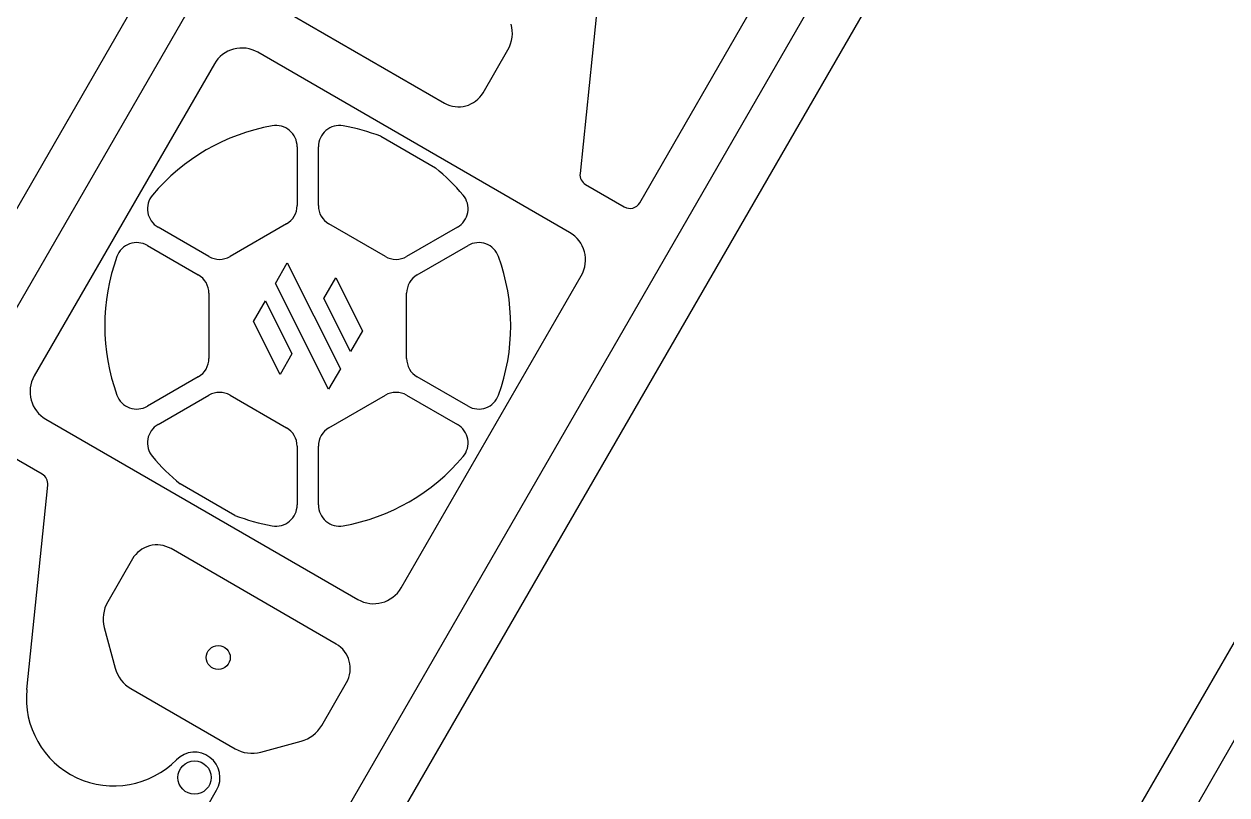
# Model space of a CAD drawing. Extents: x 442 to 745, y 5 to 355.
# Drawn here: x 553.2 to 623.3, y 185.4 to 230.3 of the extents above; entities that cross this region are included whole.
import ezdxf

# ---------------------------------------------------------------- set-up
doc = ezdxf.new("R2010")
doc.units = 0
doc.layers.add('VISIBLE__ANSI_', color=7, linetype='CONTINUOUS')

msp = doc.modelspace()

# ---------------------------------------------------------------- linework, layer by layer
at = {"layer": 'VISIBLE__ANSI_'}
for p, q in [((621.4, 270.075), (517.036, 89.313)), ((531.419, 176.812), (585.265, 270.075)), ((566.484, 89.313), (670.848, 270.075)), ((522.029, 92.195), (623.064, 267.193)), ((580.273, 267.193), (529.755, 179.694)), ((665.855, 267.193), (564.82, 92.195)), ((589.092, 219.881), (608.959, 254.292)), ((586.828, 233.491), (585.612, 221.578)), ((568.08, 231.251), (577.708, 225.692)), ((579.958, 226.295), (581.401, 228.796)), ((585.003, 218.152), (566.817, 228.652)), ((564.286, 227.974), (553.786, 209.788)), ((569.116, 223.144), (569.116, 219.717)), ((570.351, 219.717), (570.351, 223.144)), ((573.986, 223.752), (577.176, 221.911)), ((585.938, 220.941), (588.192, 219.64)), ((563.969, 216.746), (561.002, 218.459)), ((568.499, 218.648), (565.204, 216.746)), ((574.263, 216.746), (570.969, 218.648)), ((578.466, 218.459), (575.498, 216.746)), ((560.384, 217.389), (563.352, 215.676)), ((576.116, 215.676), (579.084, 217.389)), ((567.845, 215.178), (568.538, 216.38)), ((568.538, 216.38), (571.641, 210.205)), ((570.674, 214.305), (571.368, 215.507)), ((571.368, 215.507), (572.919, 212.419)), ((575.182, 197.435), (585.682, 215.621)), ((570.947, 209.004), (567.845, 215.178)), ((563.969, 214.606), (563.969, 210.803)), ((566.566, 212.964), (567.26, 214.166)), ((567.26, 214.166), (568.811, 211.078)), ((572.226, 211.218), (570.674, 214.305)), ((575.498, 210.803), (575.498, 214.606)), ((568.118, 209.877), (566.566, 212.964)), ((572.919, 212.419), (572.226, 211.218)), ((568.811, 211.078), (568.118, 209.877)), ((571.641, 210.205), (570.947, 209.004)), ((563.352, 209.733), (560.384, 208.019)), ((579.084, 208.019), (576.116, 209.733)), ((561.002, 206.95), (563.969, 208.663)), ((565.204, 208.663), (568.499, 206.761)), ((570.969, 206.761), (574.263, 208.663)), ((575.498, 208.663), (578.466, 206.95)), ((554.464, 207.256), (572.651, 196.757)), ((569.116, 205.691), (569.116, 202.265)), ((570.351, 202.265), (570.351, 205.691)), ((554.243, 204.056), (551.989, 205.357)), ((565.482, 201.656), (562.292, 203.498)), ((553.352, 191.506), (554.569, 203.419)), ((571.388, 194.157), (561.76, 199.716)), ((559.51, 199.113), (558.066, 196.613)), ((557.869, 195.113), (558.5, 192.757)), ((559.421, 191.557), (565.491, 188.053)), ((570.547, 189.407), (571.991, 191.908)), ((566.991, 187.855), (569.347, 188.486)), ((561.122, 179.925), (564.416, 185.63))]:
    msp.add_line(p, q, dxfattribs=at)
for centre, radius in [((564.515, 193.371), 0.7), ((563.133, 186.371), 0.968)]:
    msp.add_circle(centre, radius, dxfattribs=at)
for centre, radius, start, end in [((579.69, 229.784), 1.976, 330, 15), ((565.891, 227.047), 1.853, 60, 150), ((578.531, 227.119), 1.647, 240, 330), ((569.734, 212.704), 11.838, 100.06453, 139.93547), ((567.881, 223.144), 1.235, 0, 100.06453), ((571.587, 223.144), 1.235, 79.93547, 180), ((569.734, 212.704), 11.838, 68.94941, 79.93547), ((569.734, 212.704), 11.838, 40.06453, 51.05059), ((586.267, 221.511), 0.659, 174.16891, 240), ((561.619, 219.529), 1.235, 139.93547, 240), ((577.848, 219.529), 1.235, 300, 40.06453), ((567.881, 219.717), 1.235, 300, 0), ((571.587, 219.717), 1.235, 180, 240), ((588.521, 220.21), 0.659, 240, 330), ((559.766, 216.319), 1.235, 60, 160.06453), ((579.701, 216.319), 1.235, 19.93547, 120), ((584.077, 216.548), 1.853, 330, 60), ((569.734, 212.704), 11.838, 160.06453, 199.93547), ((564.587, 217.816), 1.235, 240, 300), ((574.881, 217.816), 1.235, 240, 300), ((569.734, 212.704), 11.838, 340.06453, 19.93547), ((562.734, 214.606), 1.235, 0, 60), ((576.734, 214.606), 1.235, 120, 180), ((562.734, 210.803), 1.235, 300, 0), ((576.734, 210.803), 1.235, 180, 240), ((555.391, 208.861), 1.853, 150, 240), ((559.766, 209.089), 1.235, 199.93547, 300), ((564.587, 207.593), 1.235, 60, 120), ((574.881, 207.593), 1.235, 60, 120), ((579.701, 209.089), 1.235, 240, 340.06453), ((561.619, 205.88), 1.235, 120, 220.06453), ((577.848, 205.88), 1.235, 319.93547, 60), ((567.881, 205.691), 1.235, 0, 60), ((571.587, 205.691), 1.235, 120, 180), ((569.734, 212.704), 11.838, 220.06453, 231.05059), ((569.734, 212.704), 11.838, 280.06453, 319.93547), ((553.913, 203.485), 0.659, 354.16891, 60), ((567.881, 202.265), 1.235, 259.93547, 0), ((571.587, 202.265), 1.235, 180, 280.06453), ((569.734, 212.704), 11.838, 248.94941, 259.93547), ((560.936, 198.29), 1.647, 60, 150), ((573.577, 198.361), 1.853, 240, 330), ((559.778, 195.625), 1.976, 150, 195), ((570.564, 192.731), 1.647, 330, 60), ((560.409, 193.269), 1.976, 195, 240), ((558.432, 190.987), 5.106, 174.16891, 315.52249), ((568.835, 190.395), 1.976, 285, 330), ((566.48, 189.764), 1.976, 240, 285), ((563.133, 186.371), 1.482, 330, 135.52249)]:
    msp.add_arc(centre, radius, start, end, dxfattribs=at)

doc.saveas('drawing.dxf')
